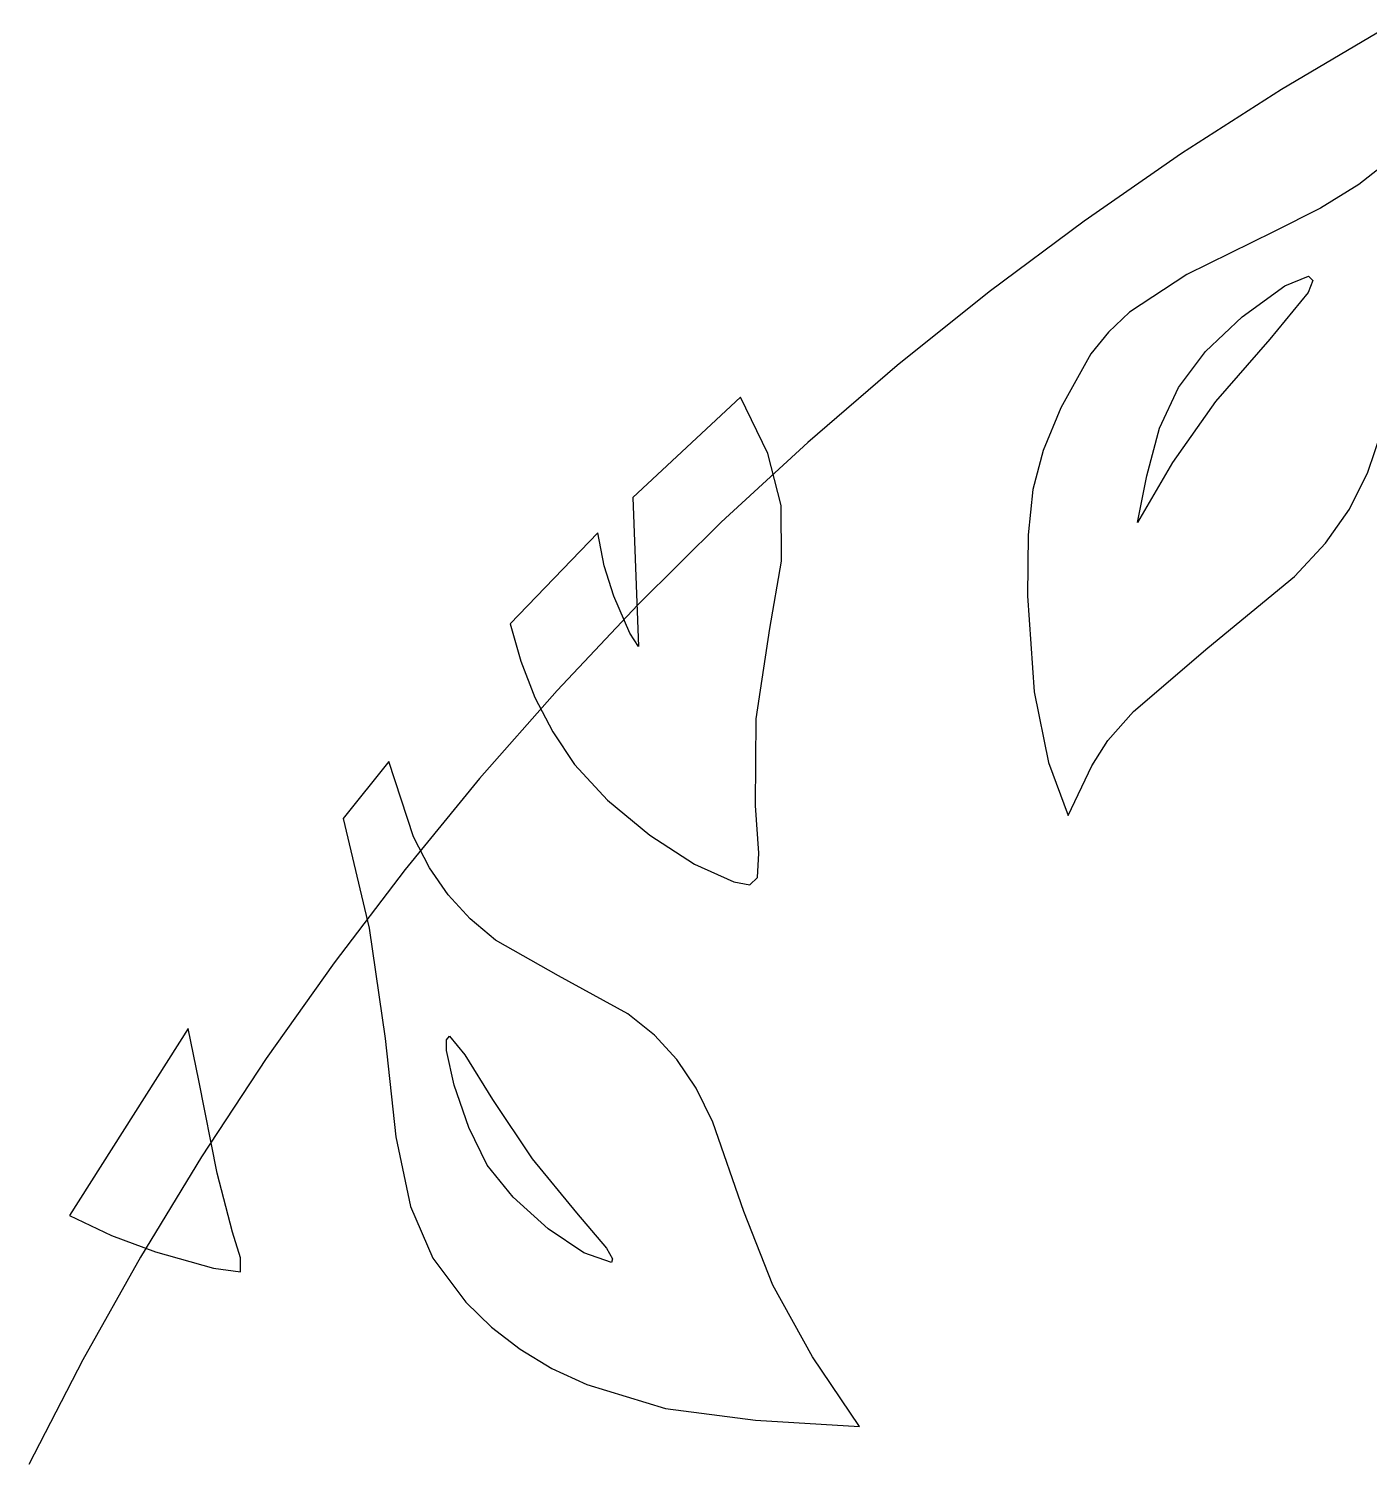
# Model space of a CAD drawing. Extents: x -23 to 237, y -4 to 293.
# Drawn here: x -10.4 to 41.6, y 91.4 to 147.1 of the extents above; entities that cross this region are included whole.
import ezdxf

# ---------------------------------------------------------------- set-up
doc = ezdxf.new("R2010")
doc.units = 0

msp = doc.modelspace()

# ---------------------------------------------------------------- linework, layer by layer
at = {"layer": 'Layer 1'}
for p, q in [((42.219662, 147.126657), (38.235991, 144.766631)), ((38.235991, 144.766631), (34.349937, 142.274692)), ((34.349937, 142.274692), (30.564166, 139.654213)), ((42.436411, 142.023608), (41.233347, 141.06836)), ((41.233347, 141.06836), (39.74213, 140.148834)), ((39.74213, 140.148834), (37.92569, 139.23916)), ((30.564166, 139.654213), (26.881343, 136.908568)), ((37.92569, 139.23916), (34.550774, 137.5767)), ((34.550774, 137.5767), (32.32454, 136.110149)), ((36.70149, 135.92943), (38.358177, 137.141133)), ((38.358177, 137.141133), (39.28069, 137.519)), ((39.452145, 137.348773), (39.270914, 136.87354)), ((39.28069, 137.519), (39.2807, 137.519)), ((39.2807, 137.519), (39.452145, 137.348773)), ((26.881343, 136.908568), (23.304134, 134.041131)), ((39.270914, 136.87354), (37.77381, 135.06954)), ((32.32454, 136.110149), (31.512926, 135.343252)), ((35.28361, 134.592021), (36.70149, 135.92943)), ((31.512926, 135.343252), (30.833381, 134.496828)), ((37.77381, 135.06954), (35.672718, 132.646043)), ((30.833381, 134.496828), (29.66369, 132.39406)), ((34.235045, 133.186718), (35.28361, 134.592021)), ((23.304134, 134.041131), (19.835204, 131.055277)), ((33.49353, 131.609841), (34.235045, 133.186718)), ((17.2257, 132.811), (13.04501, 128.91665)), ((18.289161, 130.627138), (17.2257, 132.811)), ((17.2257, 132.811), (17.2257, 132.811)), ((35.672718, 132.646043), (34.004, 130.27602)), ((29.66369, 132.39406), (28.972941, 130.742594)), ((32.9968, 129.75771), (33.49353, 131.609841)), ((19.835204, 131.055277), (16.477218, 127.954379)), ((41.586674, 129.894651), (42.122512, 131.502695)), ((18.80368, 128.60395), (18.289161, 130.627138)), ((28.972941, 130.742594), (28.570844, 129.22198)), ((34.004, 130.27602), (32.6433, 127.94441)), ((40.872349, 128.463809), (41.586674, 129.894651)), ((32.6433, 127.94441), (32.9968, 129.75771)), ((13.04501, 128.91665), (13.2611, 123.12887)), ((28.570844, 129.22198), (28.391795, 127.461936)), ((18.813562, 126.4392), (18.80368, 128.60395)), ((39.936648, 127.138515), (40.872349, 128.463809)), ((16.477218, 127.954379), (13.232842, 124.741811)), ((11.67919, 127.5472), (8.28359, 124.00789)), ((11.930619, 126.266699), (11.67919, 127.5472)), ((28.391795, 127.461936), (28.37019, 125.09218)), ((38.736681, 125.847118), (39.936648, 127.138515)), ((12.30399, 125.08279), (11.930619, 126.266699)), ((18.36311, 123.83065), (18.813562, 126.4392)), ((35.37239, 123.0794), (38.736681, 125.847118)), ((12.932624, 123.640519), (12.30399, 125.08279)), ((28.37019, 125.09218), (28.631581, 121.370106)), ((13.232842, 124.741811), (10.104741, 121.420946)), ((8.28359, 124.00789), (8.689934, 122.557049)), ((17.833014, 120.318036), (18.36311, 123.83065)), ((13.2611, 123.12887), (12.932624, 123.640519)), ((32.480006, 120.607239), (35.37239, 123.0794)), ((8.689934, 122.557049), (9.238515, 121.151531)), ((10.104741, 121.420946), (7.09558, 117.99516)), ((9.238515, 121.151531), (9.933234, 119.808258)), ((28.631581, 121.370106), (29.18719, 118.6249)), ((31.49003, 119.481387), (32.480006, 120.607239)), ((17.8106, 116.94838), (17.833014, 120.318036)), ((9.933234, 119.808258), (10.77799, 118.54415)), ((30.86149, 118.48745), (31.49003, 119.481387)), ((3.56752, 118.658), (1.79192, 116.4509)), ((4.528699, 115.739426), (3.56751, 118.65804)), ((3.56751, 118.65804), (3.56752, 118.658)), ((10.77799, 118.54415), (12.057398, 117.162461)), ((29.18719, 118.6249), (29.94789, 116.56249)), ((29.94789, 116.56249), (30.86149, 118.48745)), ((7.09558, 117.99516), (4.208025, 114.467825)), ((12.057398, 117.162461), (13.707194, 115.801181)), ((17.936108, 115.104035), (17.8106, 116.94838)), ((1.79192, 116.4509), (2.807369, 112.19205)), ((5.14525, 114.536445), (4.528699, 115.739426)), ((13.707194, 115.801181), (15.439713, 114.67205)), ((17.884511, 114.160626), (17.936108, 115.104035)), ((4.208025, 114.467825), (1.444741, 110.842316)), ((5.871498, 113.479236), (5.14525, 114.536445)), ((15.439713, 114.67205), (16.96729, 113.98681)), ((16.96729, 113.98681), (17.585132, 113.870702)), ((17.585132, 113.870702), (17.884511, 114.160626)), ((6.721734, 112.548965), (5.871498, 113.479236)), ((2.807369, 112.19205), (3.43161, 107.90104)), ((7.710252, 111.726798), (6.721734, 112.548965)), ((10.15931, 110.33144), (7.710252, 111.726798)), ((1.444741, 110.842316), (-1.191608, 107.122006)), ((12.852154, 108.860169), (10.15931, 110.33144)), ((13.884007, 108.035715), (12.852154, 108.860169)), ((-4.22841, 108.292), (-8.83591, 101.02113)), ((-4.228396, 108.292), (-4.22841, 108.292)), ((-3.803103, 106.2642), (-4.228396, 108.292)), ((3.43161, 107.90104), (3.83547, 104.078243)), ((5.808078, 107.844741), (5.93009, 107.99456)), ((5.808755, 107.43614), (5.808078, 107.844741)), ((5.93009, 107.9946), (6.522056, 107.271824)), ((5.93009, 107.99456), (5.93009, 107.9946)), ((14.754494, 107.090509), (13.884007, 108.035715)), ((-1.191608, 107.122006), (-3.698354, 103.31027)), ((6.106795, 106.087724), (5.808755, 107.43614)), ((6.522056, 107.271824), (7.59259, 105.53375)), ((15.499877, 105.978393), (14.754494, 107.090509)), ((-3.093591, 102.665169), (-3.803103, 106.2642)), ((6.681458, 104.439575), (6.106795, 106.087724)), ((16.156416, 104.653212), (15.499877, 105.978393)), ((7.59259, 105.53375), (9.133515, 103.224364)), ((7.38999, 102.98196), (6.681458, 104.439575)), ((17.34801, 101.17903), (16.156416, 104.653212)), ((3.83547, 104.078243), (4.407364, 101.37422)), ((-3.698354, 103.31027), (-6.072834, 99.41048)), ((9.133515, 103.224364), (10.85639, 101.12884)), ((-2.499803, 100.38292), (-3.093591, 102.665169)), ((8.393723, 101.734447), (7.38999, 102.98196)), ((9.758326, 100.509918), (8.393723, 101.734447)), ((-8.83591, 101.02113), (-7.199871, 100.244232)), ((4.407364, 101.37422), (5.27453, 99.373307)), ((10.85639, 101.12884), (12.019222, 99.760684)), ((18.477989, 98.316243), (17.34801, 101.17903)), ((-2.196689, 99.375431), (-2.499803, 100.38292)), ((11.144884, 99.574442), (9.758326, 100.509918)), ((-7.199871, 100.244232), (-5.4904, 99.61192)), ((12.019222, 99.760684), (12.260089, 99.346102)), ((-6.072834, 99.41048), (-8.312382, 95.426013)), ((-5.4904, 99.61192), (-3.237709, 98.986305)), ((-2.1857, 98.84141), (-2.196689, 99.375431)), ((5.27453, 99.373307), (6.56421, 97.65984)), ((12.21448, 99.19409), (11.144884, 99.574442)), ((12.260089, 99.346102), (12.21448, 99.19409)), ((-3.237709, 98.986305), (-2.1857, 98.84141)), ((20.01401, 95.54164), (18.477989, 98.316243)), ((6.56421, 97.65984), (7.551619, 96.691947)), ((7.551619, 96.691947), (8.663879, 95.834672)), ((-8.312382, 95.426013), (-10.414332, 91.36024)), ((8.663879, 95.834672), (9.89838, 95.089069)), ((21.83921, 92.82967), (20.01401, 95.54164)), ((9.89838, 95.089069), (11.25251, 94.456193)), ((11.25251, 94.456193), (14.309216, 93.532839)), ((14.309216, 93.532839), (17.81311, 93.07305)), ((17.81311, 93.07305), (21.83921, 92.82967))]:
    msp.add_line(p, q, dxfattribs=at)

doc.saveas('drawing.dxf')
